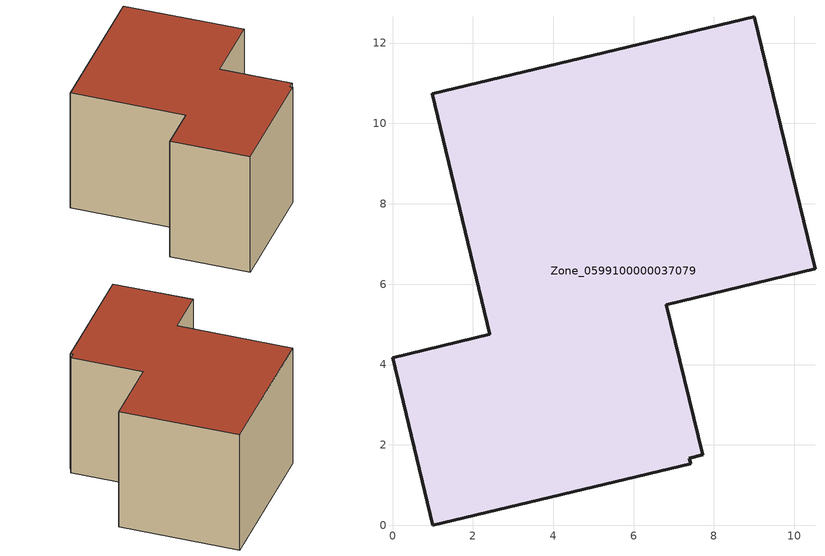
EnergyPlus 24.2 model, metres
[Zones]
Zone_0599100000037079
 floor ground (C_G): 7.39,1.67 7.42,1.54 1,0 0,4.17 2.43,4.75 0.99,10.74 9.01,12.66 10.52,6.38 6.82,5.49 7.72,1.75 z0
 wall outside (C_F): 7.42,1.54 7.39,1.67 7.72,1.75 6.82,5.49 10.52,6.38 9.01,12.66 0.99,10.74 2.43,4.75 0,4.17 1,0 7.42,1.54 z0:7.04
 roof outside (C_R): 7.72,1.75 6.82,5.49 10.52,6.38 9.01,12.66 0.99,10.74 2.43,4.75 0,4.17 1,0 7.42,1.54 7.39,1.67 z7.04
[BUILDING]
Pand.0599100000037079: North Axis=0; Terrain=City; Loads Convergence Tolerance Value=0.04; Temperature Convergence Tolerance Value=0.4; Solar Distribution=FullExterior; Maximum Number of Warmup Days=25; Minimum Number of Warmup Days=1
[Site:Location]
Rotterdam.The.Hague.AP_ZH_NLD Design_Conditions: Latitude=51.96; Longitude=4.45; Time Zone=1; Elevation=-4.5
[SITE:GROUNDTEMPERATURE:BUILDINGSURFACE]
18, 18, 18, 18, 18, 18, 18, 18, 18, 18, 18, 18
[MATERIAL] Thermal Absorptance=0.9; Solar Absorptance=0.7; Visible Absorptance=0.7
Name | Roughness | Thickness | Conductivity | Density | Specific Heat
G.TC.1965-1974 | MediumSmooth | 0.15 | 0.882353 | 540 | 1210
F.TC.1965-1974 | Rough | 0.3 | 0.697674 | 1920 | 840
R.TC.1965-1974 | MediumRough | 0.2 | 0.232558 | 1500 | 1000
[CONSTRUCTION]
C_G: G.TC.1965-1974
C_F: F.TC.1965-1974
C_R: R.TC.1965-1974
[ZONE]
Zone_0599100000037079: Type=1; Multiplier=1; Ceiling Height=Autocalculate; Volume=Autocalculate; Floor Area=autocalculate; Part of Total Floor Area=Yes
[ZONEINFILTRATION:DESIGNFLOWRATE]
Infil_Zone_0599100000037079: Zone or ZoneList or Space or SpaceList=Zone_0599100000037079; Schedule=AlwaysOn; Design Flow Rate Calculation Method=Flow/Area; Flow Rate per Floor Area=0.003; Constant Term Coefficient=1; Temperature Term Coefficient=0; Velocity Term Coefficient=0; Velocity Squared Term Coefficient=0
[HVACTEMPLATE:ZONE:IDEALLOADSAIRSYSTEM]
Zone_0599100000037079: Maximum Heating Supply Air Temperature=50; Minimum Cooling Supply Air Temperature=13; Maximum Heating Supply Air Humidity Ratio=0.0156; Minimum Cooling Supply Air Humidity Ratio=0.0077; Heating Limit=NoLimit; Cooling Limit=NoLimit; Dehumidification Control Type=ConstantSensibleHeatRatio; Cooling Sensible Heat Ratio=0.7; Dehumidification Setpoint=60; Humidification Control Type=None; Humidification Setpoint=30; Outdoor Air Method=None; Outdoor Air Flow Rate per Person=0.00944; Outdoor Air Flow Rate per Zone Floor Area=0; Outdoor Air Flow Rate per Zone=0; Demand Controlled Ventilation Type=None; Outdoor Air Economizer Type=NoEconomizer; Heat Recovery Type=None; Sensible Heat Recovery Effectiveness=0.7; Latent Heat Recovery Effectiveness=0.65
[ZONECONTROL:THERMOSTAT]
ThermostatControl_Zone_0599100000037079: Zone or ZoneList=Zone_0599100000037079; Control Type Schedule=DualSetpointControlType; Control 1=Thermostat_Zone_0599100000037079; Temperature Difference Between Cutout And Setpoint=0
[THERMOSTATSETPOINT:DUALSETPOINT]
Thermostat_Zone_0599100000037079: Heating Setpoint Temperature Schedule=HeatingSetpoint_Zone_0599100000037079; Cooling Setpoint Temperature Schedule=CoolingSetpoint_Zone_0599100000037079
[SCHEDULE:COMPACT]
HeatingSetpoint_Zone_0599100000037079: Through: 12/31, For: AllDays, Until: 24:00, 21
CoolingSetpoint_Zone_0599100000037079: Through: 12/31, For: AllDays, Until: 24:00, 24
DualSetpointControlType: Through: 12/31, For: AllDays, Until: 24:00, 4
AlwaysOn: Through: 12/31, For: AllDays, Until: 24:00, 1
